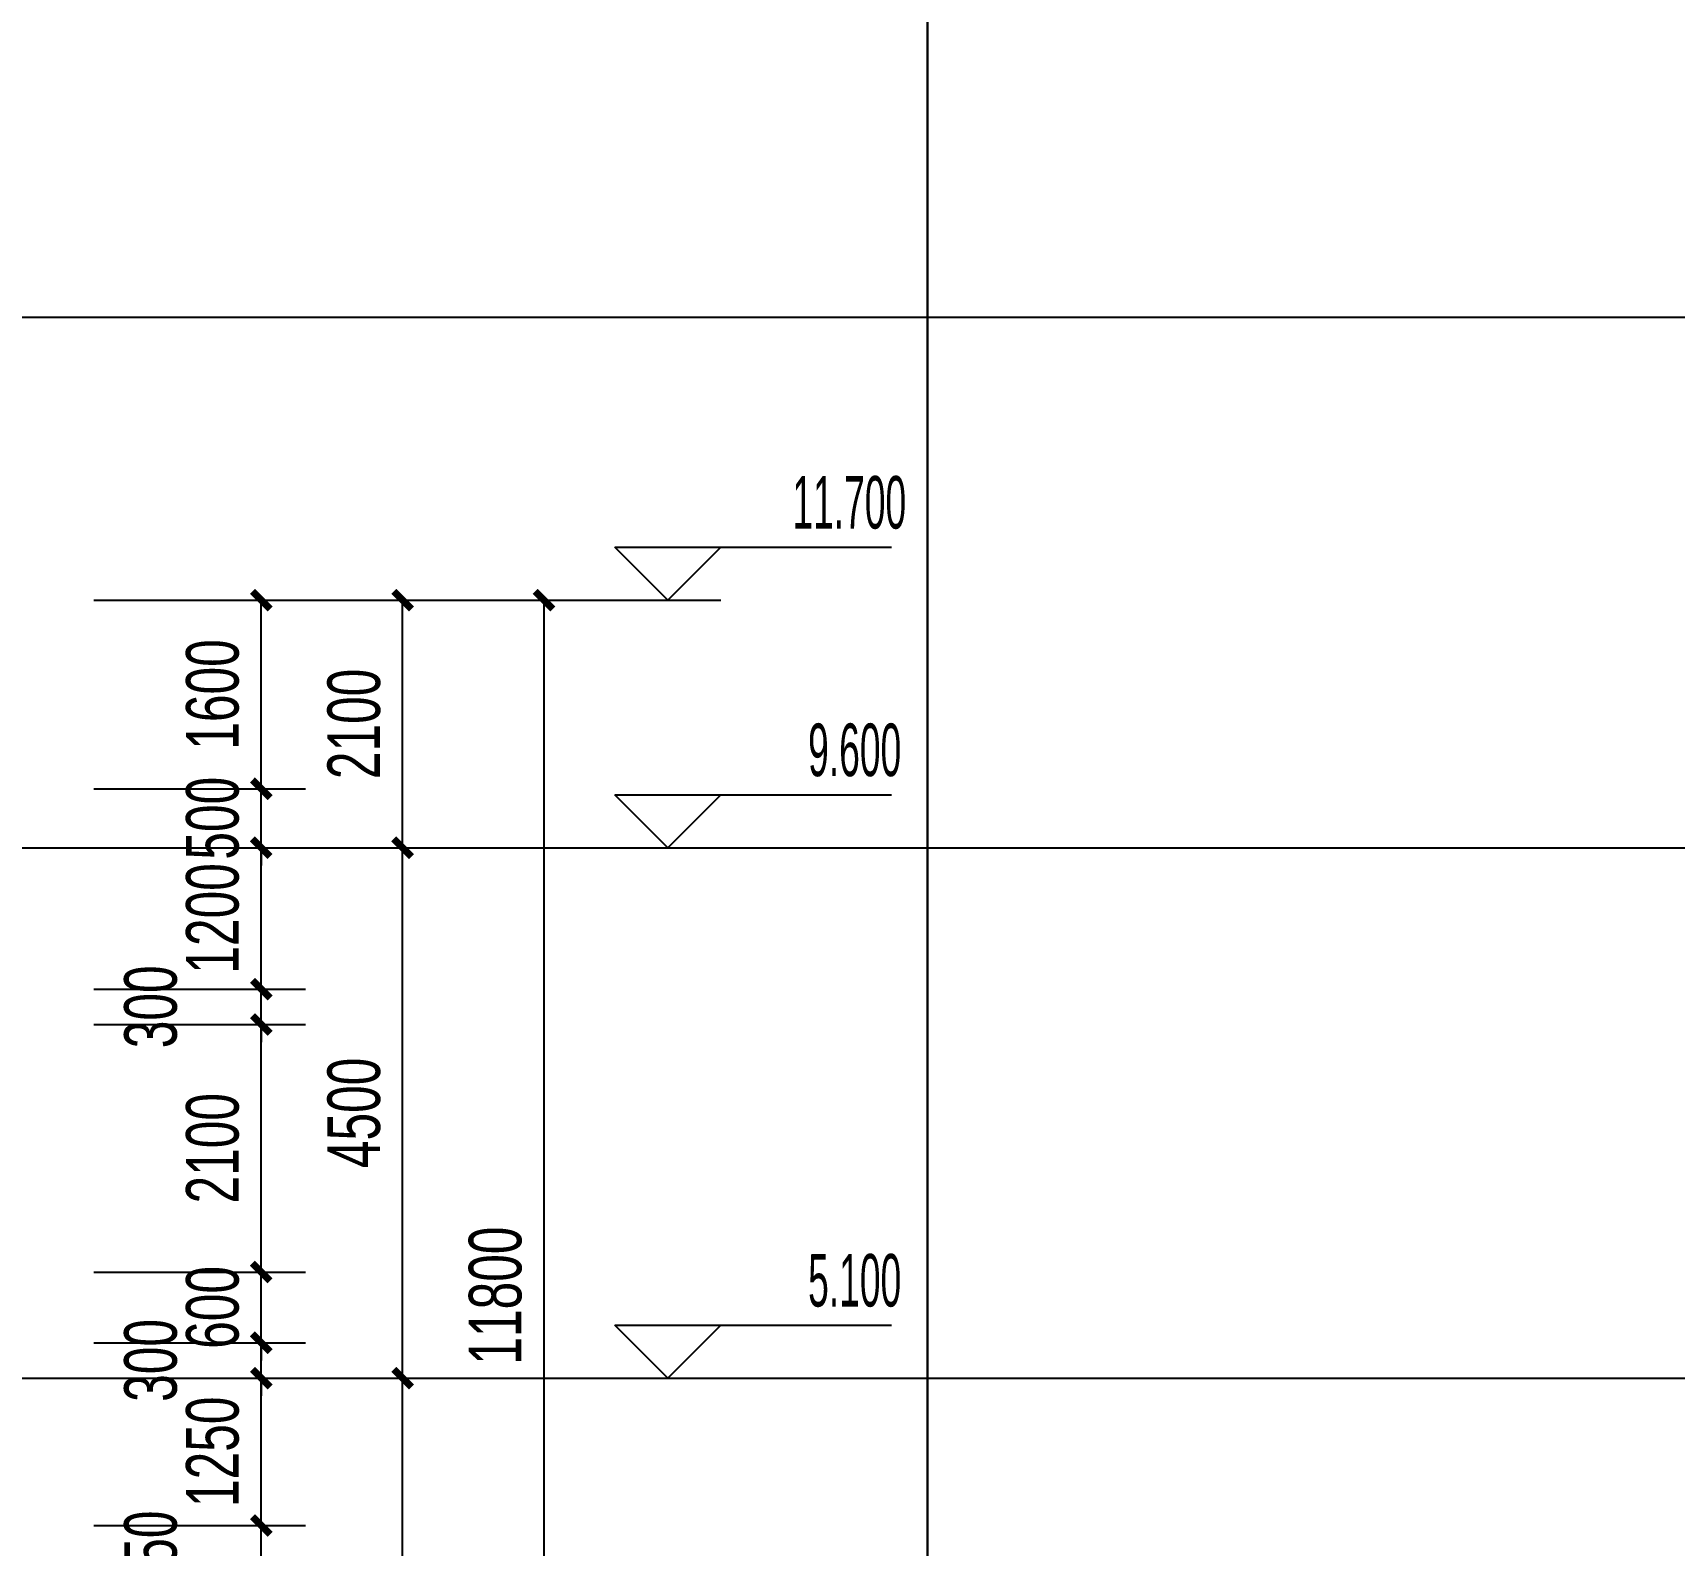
# Model space of a CAD drawing. Extents: x -483182 to 812890, y -390528 to -214858.
# Drawn here: x 357298 to 371229, y -317946 to -305116 of the extents above; entities that cross this region are included whole.
import ezdxf

# ---------------------------------------------------------------- set-up
doc = ezdxf.new("R2010")
doc.units = 0
doc.header["$LTSCALE"] = 1000
doc.header["$MEASUREMENT"] = 0
for name, color, linetype in [('01-标注_尺寸', 124, 'Continuous'), ('01-标注_标高', 200, 'Continuous'), ('01-标注_轴线坐标', 132, 'Continuous'), ('02-TEXT_标注', 130, 'Continuous')]:
    doc.layers.add(name, color=color, linetype=linetype)
doc.layers.add('04-不打印_辅助线', color=165, linetype='Continuous', plot=False)
doc.styles.add('_TCH_DIM', font='ros.shx', dxfattribs={"width": 0.75, "bigfont": 'jd.shx'})
doc.styles.add('_TCH_DIM_T3', font='ros.shx', dxfattribs={"width": 0.705882, "bigfont": 'jd.shx'})
doc.dimstyles.new('_TCH_ARCH&&150', dxfattribs={"dimtxt": 446.25, "dimasz": 150, "dimexe": 375, "dimexo": 450, "dimgap": 189.375, "dimtad": 1, "dimdec": 0, "dimzin": 0, "dimdsep": 46, "dimtxsty": '_TCH_DIM_T3', "dimblk": 'ARCHTICK', "dimcen": 0.09, "dimclrt": 7, "dimazin": 2, "dimtfac": 1, "dimtdec": 0, "dimtix": 1, "dimtmove": 2, "dimatfit": 3, "dimfxl": 0, "dimtolj": 1, "dimtzin": 0, "dimarcsym": 0})

# ---------------------------------------------------------------- blocks, each defined once
blk = doc.blocks.new('_ArchTick')
at = {"color": 0, "linetype": 'ByBlock', "const_width": 0.4}
blk.add_lwpolyline([(-0.5, -0.5), (0.5, 0.5)], dxfattribs=at)
blk = doc.blocks.new('*D846')
at = {"layer": '01-标注_轴线坐标', "color": 0, "lineweight": -2, "transparency": 16777216}
for p, q in [((358489, -316529), (360812, -316529)), ((360437, -321629), (360437, -316529)), ((358489, -321629), (360812, -321629))]:
    blk.add_line(p, q, dxfattribs=at)
at = {"layer": 'Defpoints', "color": 0, "transparency": 16777216}
for p in [(358039, -316529), (360437, -316529), (358039, -321629)]:
    blk.add_point(p, dxfattribs=at)
at = {"layer": '01-标注_轴线坐标', "color": 0, "lineweight": -2, "transparency": 16777216, "xscale": 150, "yscale": 150, "zscale": 150}
for p, rotation in [((360437, -316529), 90), ((360437, -321629), 270)]:
    blk.add_blockref('_ArchTick', p, dxfattribs=dict(at, rotation=rotation))
at = {"layer": '01-标注_轴线坐标', "color": 7, "transparency": 16777216, "insert": (360025, -319079), "char_height": 446.2, "attachment_point": 5, "rotation": 90, "style": '_TCH_DIM_T3'}
blk.add_mtext('\\A1;5100', dxfattribs=at)
blk = doc.blocks.new('*D847')
at = {"layer": '01-标注_轴线坐标', "color": 0, "lineweight": -2, "transparency": 16777216}
for p, q in [((358489, -312029), (360812, -312029)), ((360437, -316529), (360437, -312029)), ((358489, -316529), (360812, -316529))]:
    blk.add_line(p, q, dxfattribs=at)
at = {"layer": 'Defpoints', "color": 0, "transparency": 16777216}
for p in [(358039, -312029), (360437, -312029), (358039, -316529)]:
    blk.add_point(p, dxfattribs=at)
at = {"layer": '01-标注_轴线坐标', "color": 0, "lineweight": -2, "transparency": 16777216, "xscale": 150, "yscale": 150, "zscale": 150}
for p, rotation in [((360437, -312029), 90), ((360437, -316529), 270)]:
    blk.add_blockref('_ArchTick', p, dxfattribs=dict(at, rotation=rotation))
at = {"layer": '01-标注_轴线坐标', "color": 7, "transparency": 16777216, "insert": (360025, -314279), "char_height": 446.2, "attachment_point": 5, "rotation": 90, "style": '_TCH_DIM_T3'}
blk.add_mtext('\\A1;4500', dxfattribs=at)
blk = doc.blocks.new('*D848')
at = {"layer": '01-标注_轴线坐标', "color": 0, "lineweight": -2, "transparency": 16777216}
for p, q in [((358489, -309929), (360812, -309929)), ((360437, -312029), (360437, -309929)), ((358489, -312029), (360812, -312029))]:
    blk.add_line(p, q, dxfattribs=at)
at = {"layer": 'Defpoints', "color": 0, "transparency": 16777216}
for p in [(358039, -309929), (360437, -309929), (358039, -312029)]:
    blk.add_point(p, dxfattribs=at)
at = {"layer": '01-标注_轴线坐标', "color": 0, "lineweight": -2, "transparency": 16777216, "xscale": 150, "yscale": 150, "zscale": 150}
for p, rotation in [((360437, -309929), 90), ((360437, -312029), 270)]:
    blk.add_blockref('_ArchTick', p, dxfattribs=dict(at, rotation=rotation))
at = {"layer": '01-标注_轴线坐标', "color": 7, "transparency": 16777216, "insert": (360025, -310979), "char_height": 446.2, "attachment_point": 5, "rotation": 90, "style": '_TCH_DIM_T3'}
blk.add_mtext('\\A1;2100', dxfattribs=at)
blk = doc.blocks.new('*D849')
at = {"layer": '01-标注_轴线坐标', "color": 0, "lineweight": -2, "transparency": 16777216}
for p, q in [((359687, -309929), (362012, -309929)), ((361637, -321729), (361637, -309929)), ((359687, -321729), (362012, -321729))]:
    blk.add_line(p, q, dxfattribs=at)
at = {"layer": 'Defpoints', "color": 0, "transparency": 16777216}
for p in [(359237, -309929), (361637, -309929), (359237, -321729)]:
    blk.add_point(p, dxfattribs=at)
at = {"layer": '01-标注_轴线坐标', "color": 0, "lineweight": -2, "transparency": 16777216, "xscale": 150, "yscale": 150, "zscale": 150}
for p, rotation in [((361637, -309929), 90), ((361637, -321729), 270)]:
    blk.add_blockref('_ArchTick', p, dxfattribs=dict(at, rotation=rotation))
at = {"layer": '01-标注_轴线坐标', "color": 7, "transparency": 16777216, "insert": (361225, -315829), "char_height": 446.2, "attachment_point": 5, "rotation": 90, "style": '_TCH_DIM_T3'}
blk.add_mtext('\\A1;11800', dxfattribs=at)
blk = doc.blocks.new('*D854')
at = {"layer": '01-标注_尺寸', "color": 0, "lineweight": -2, "transparency": 16777216}
for p, q in [((357816, -317779), (359612, -317779)), ((359237, -318229), (359237, -317779)), ((357816, -318229), (359612, -318229))]:
    blk.add_line(p, q, dxfattribs=at)
at = {"layer": 'Defpoints', "color": 0, "transparency": 16777216}
for p in [(357366, -317779), (359237, -317779), (357366, -318229)]:
    blk.add_point(p, dxfattribs=at)
at = {"layer": '01-标注_尺寸', "color": 0, "lineweight": -2, "transparency": 16777216, "xscale": 150, "yscale": 150, "zscale": 150}
for p, rotation in [((359237, -317779), 90), ((359237, -318229), 270)]:
    blk.add_blockref('_ArchTick', p, dxfattribs=dict(at, rotation=rotation))
at = {"layer": '01-标注_尺寸', "color": 7, "transparency": 16777216, "insert": (358300, -318004), "char_height": 446.2, "attachment_point": 5, "rotation": 90, "style": '_TCH_DIM_T3'}
blk.add_mtext('\\A1;450', dxfattribs=at)
blk = doc.blocks.new('*D855')
at = {"layer": '01-标注_尺寸', "color": 0, "lineweight": -2, "transparency": 16777216}
for p, q in [((357816, -316529), (359612, -316529)), ((359237, -317779), (359237, -316529)), ((357816, -317779), (359612, -317779))]:
    blk.add_line(p, q, dxfattribs=at)
at = {"layer": 'Defpoints', "color": 0, "transparency": 16777216}
for p in [(357366, -316529), (359237, -316529), (357366, -317779)]:
    blk.add_point(p, dxfattribs=at)
at = {"layer": '01-标注_尺寸', "color": 0, "lineweight": -2, "transparency": 16777216, "xscale": 150, "yscale": 150, "zscale": 150}
for p, rotation in [((359237, -316529), 90), ((359237, -317779), 270)]:
    blk.add_blockref('_ArchTick', p, dxfattribs=dict(at, rotation=rotation))
at = {"layer": '01-标注_尺寸', "color": 7, "transparency": 16777216, "insert": (358825, -317154), "char_height": 446.2, "attachment_point": 5, "rotation": 90, "style": '_TCH_DIM_T3'}
blk.add_mtext('\\A1;1250', dxfattribs=at)
blk = doc.blocks.new('*D856')
at = {"layer": '01-标注_尺寸', "color": 0, "lineweight": -2, "transparency": 16777216}
for p, q in [((359237, -316229), (359237, -316079)), ((357816, -316229), (359612, -316229)), ((359237, -316529), (359237, -316229)), ((357816, -316529), (359612, -316529)), ((359237, -316529), (359237, -316679))]:
    blk.add_line(p, q, dxfattribs=at)
at = {"layer": 'Defpoints', "color": 0, "transparency": 16777216}
for p in [(357366, -316229), (359237, -316229), (357366, -316529)]:
    blk.add_point(p, dxfattribs=at)
at = {"layer": '01-标注_尺寸', "color": 0, "lineweight": -2, "transparency": 16777216, "xscale": 150, "yscale": 150, "zscale": 150}
for p, rotation in [((359237, -316229), 270), ((359237, -316529), 90)]:
    blk.add_blockref('_ArchTick', p, dxfattribs=dict(at, rotation=rotation))
at = {"layer": '01-标注_尺寸', "color": 7, "transparency": 16777216, "insert": (358300, -316379), "char_height": 446.2, "attachment_point": 5, "rotation": 90, "style": '_TCH_DIM_T3'}
blk.add_mtext('\\A1;300', dxfattribs=at)
blk = doc.blocks.new('*D857')
at = {"layer": '01-标注_尺寸', "color": 0, "lineweight": -2, "transparency": 16777216}
for p, q in [((359237, -315629), (359237, -315479)), ((357816, -315629), (359612, -315629)), ((359237, -316229), (359237, -315629)), ((357816, -316229), (359612, -316229)), ((359237, -316229), (359237, -316379))]:
    blk.add_line(p, q, dxfattribs=at)
at = {"layer": 'Defpoints', "color": 0, "transparency": 16777216}
for p in [(357366, -315629), (359237, -315629), (357366, -316229)]:
    blk.add_point(p, dxfattribs=at)
at = {"layer": '01-标注_尺寸', "color": 0, "lineweight": -2, "transparency": 16777216, "xscale": 150, "yscale": 150, "zscale": 150}
for p, rotation in [((359237, -315629), 270), ((359237, -316229), 90)]:
    blk.add_blockref('_ArchTick', p, dxfattribs=dict(at, rotation=rotation))
at = {"layer": '01-标注_尺寸', "color": 7, "transparency": 16777216, "insert": (358825, -315929), "char_height": 446.2, "attachment_point": 5, "rotation": 90, "style": '_TCH_DIM_T3'}
blk.add_mtext('\\A1;600', dxfattribs=at)
blk = doc.blocks.new('*D858')
at = {"layer": '01-标注_尺寸', "color": 0, "lineweight": -2, "transparency": 16777216}
for p, q in [((357816, -313529), (359612, -313529)), ((359237, -315629), (359237, -313529)), ((357816, -315629), (359612, -315629))]:
    blk.add_line(p, q, dxfattribs=at)
at = {"layer": 'Defpoints', "color": 0, "transparency": 16777216}
for p in [(357366, -313529), (359237, -313529), (357366, -315629)]:
    blk.add_point(p, dxfattribs=at)
at = {"layer": '01-标注_尺寸', "color": 0, "lineweight": -2, "transparency": 16777216, "xscale": 150, "yscale": 150, "zscale": 150}
for p, rotation in [((359237, -313529), 90), ((359237, -315629), 270)]:
    blk.add_blockref('_ArchTick', p, dxfattribs=dict(at, rotation=rotation))
at = {"layer": '01-标注_尺寸', "color": 7, "transparency": 16777216, "insert": (358825, -314579), "char_height": 446.2, "attachment_point": 5, "rotation": 90, "style": '_TCH_DIM_T3'}
blk.add_mtext('\\A1;2100', dxfattribs=at)
blk = doc.blocks.new('*D859')
at = {"layer": '01-标注_尺寸', "color": 0, "lineweight": -2, "transparency": 16777216}
for p, q in [((359237, -313229), (359237, -313079)), ((357816, -313229), (359612, -313229)), ((359237, -313529), (359237, -313229)), ((357816, -313529), (359612, -313529)), ((359237, -313529), (359237, -313679))]:
    blk.add_line(p, q, dxfattribs=at)
at = {"layer": 'Defpoints', "color": 0, "transparency": 16777216}
for p in [(357366, -313229), (359237, -313229), (357366, -313529)]:
    blk.add_point(p, dxfattribs=at)
at = {"layer": '01-标注_尺寸', "color": 0, "lineweight": -2, "transparency": 16777216, "xscale": 150, "yscale": 150, "zscale": 150}
for p, rotation in [((359237, -313229), 270), ((359237, -313529), 90)]:
    blk.add_blockref('_ArchTick', p, dxfattribs=dict(at, rotation=rotation))
at = {"layer": '01-标注_尺寸', "color": 7, "transparency": 16777216, "insert": (358300, -313379), "char_height": 446.2, "attachment_point": 5, "rotation": 90, "style": '_TCH_DIM_T3'}
blk.add_mtext('\\A1;300', dxfattribs=at)
blk = doc.blocks.new('*D860')
at = {"layer": '01-标注_尺寸', "color": 0, "lineweight": -2, "transparency": 16777216}
for p, q in [((357816, -312029), (359612, -312029)), ((359237, -313229), (359237, -312029)), ((357816, -313229), (359612, -313229))]:
    blk.add_line(p, q, dxfattribs=at)
at = {"layer": 'Defpoints', "color": 0, "transparency": 16777216}
for p in [(357366, -312029), (359237, -312029), (357366, -313229)]:
    blk.add_point(p, dxfattribs=at)
at = {"layer": '01-标注_尺寸', "color": 0, "lineweight": -2, "transparency": 16777216, "xscale": 150, "yscale": 150, "zscale": 150}
for p, rotation in [((359237, -312029), 90), ((359237, -313229), 270)]:
    blk.add_blockref('_ArchTick', p, dxfattribs=dict(at, rotation=rotation))
at = {"layer": '01-标注_尺寸', "color": 7, "transparency": 16777216, "insert": (358825, -312629), "char_height": 446.2, "attachment_point": 5, "rotation": 90, "style": '_TCH_DIM_T3'}
blk.add_mtext('\\A1;1200', dxfattribs=at)
blk = doc.blocks.new('*D861')
at = {"layer": '01-标注_尺寸', "color": 0, "lineweight": -2, "transparency": 16777216}
for p, q in [((359237, -311529), (359237, -311379)), ((357816, -311529), (359612, -311529)), ((359237, -312029), (359237, -311529)), ((357816, -312029), (359612, -312029)), ((359237, -312029), (359237, -312179))]:
    blk.add_line(p, q, dxfattribs=at)
at = {"layer": 'Defpoints', "color": 0, "transparency": 16777216}
for p in [(357366, -311529), (359237, -311529), (357366, -312029)]:
    blk.add_point(p, dxfattribs=at)
at = {"layer": '01-标注_尺寸', "color": 0, "lineweight": -2, "transparency": 16777216, "xscale": 150, "yscale": 150, "zscale": 150}
for p, rotation in [((359237, -311529), 270), ((359237, -312029), 90)]:
    blk.add_blockref('_ArchTick', p, dxfattribs=dict(at, rotation=rotation))
at = {"layer": '01-标注_尺寸', "color": 7, "transparency": 16777216, "insert": (358825, -311779), "char_height": 446.2, "attachment_point": 5, "rotation": 90, "style": '_TCH_DIM_T3'}
blk.add_mtext('\\A1;500', dxfattribs=at)
blk = doc.blocks.new('*D862')
at = {"layer": '01-标注_尺寸', "color": 0, "lineweight": -2, "transparency": 16777216}
for p, q in [((357816, -309929), (359612, -309929)), ((359237, -311529), (359237, -309929)), ((357816, -311529), (359612, -311529))]:
    blk.add_line(p, q, dxfattribs=at)
at = {"layer": 'Defpoints', "color": 0, "transparency": 16777216}
for p in [(357366, -309929), (359237, -309929), (357366, -311529)]:
    blk.add_point(p, dxfattribs=at)
at = {"layer": '01-标注_尺寸', "color": 0, "lineweight": -2, "transparency": 16777216, "xscale": 150, "yscale": 150, "zscale": 150}
for p, rotation in [((359237, -309929), 90), ((359237, -311529), 270)]:
    blk.add_blockref('_ArchTick', p, dxfattribs=dict(at, rotation=rotation))
at = {"layer": '01-标注_尺寸', "color": 7, "transparency": 16777216, "insert": (358825, -310729), "char_height": 446.2, "attachment_point": 5, "rotation": 90, "style": '_TCH_DIM_T3'}
blk.add_mtext('\\A1;1600', dxfattribs=at)

msp = doc.modelspace()

# ---------------------------------------------------------------- linework, layer by layer
at = {"layer": '01-标注_标高'}
for p, q in [((362687.4, -309929.4), (362237.4, -309479.4)), ((362237.4, -309479.4), (364584.9, -309479.4)), ((362687.4, -309929.4), (363137.4, -309479.4)), ((361637.4, -309929.4), (363137.4, -309929.4)), ((362687.4, -312029.4), (362237.4, -311579.4)), ((362237.4, -311579.4), (364584.9, -311579.4)), ((362687.4, -312029.4), (363137.4, -311579.4)), ((361637.4, -312029.4), (363137.4, -312029.4)), ((362687.4, -316529.4), (362237.4, -316079.4)), ((362237.4, -316079.4), (364584.9, -316079.4)), ((362687.4, -316529.4), (363137.4, -316079.4)), ((361637.4, -316529.4), (363137.4, -316529.4))]:
    msp.add_line(p, q, dxfattribs=at)
at = {"layer": '04-不打印_辅助线'}
for points in [[(222241, -333841.9), (364891, -333841.9), (364891, -294391.9), (222241, -294391.9)], [(364891, -333841.9), (464041, -333841.9), (464041, -294391.9), (364891, -294391.9)]]:
    msp.add_lwpolyline(points, close=True, dxfattribs=at)
for points in [[(-29082.7, -307529.4), (480719.6, -307529.4)], [(-29082.7, -312029.4), (480719.6, -312029.4)], [(-29082.7, -316529.4), (480719.6, -316529.4)]]:
    msp.add_lwpolyline(points, dxfattribs=at)

# ---------------------------------------------------------------- texts
at = {"layer": '02-TEXT_标注', "style": '_TCH_DIM', "width": 0.529412}
for s, p in [('11.700', (363744.6, -309321.9)), ('9.600', (363878.4, -311421.9)), ('5.100', (363878.4, -315921.9))]:
    msp.add_text(s, height=446.25, dxfattribs=at).set_placement(p)

# ---------------------------------------------------------------- dimensions: what is measured, and where the dimension line sits
at = {"layer": '01-标注_尺寸'}
for p1, p2, picture, middle in [((357366, -311529.4), (357366, -309929.4), '*D862', (358824.9, -310729.4)), ((357366, -312029.4), (357366, -311529.4), '*D861', (358824.9, -311779.4)), ((357366, -313229.4), (357366, -312029.4), '*D860', (358824.9, -312629.4)), ((357366, -315629.4), (357366, -313529.4), '*D858', (358824.9, -314579.4)), ((357366, -316229.4), (357366, -315629.4), '*D857', (358824.9, -315929.4)), ((357366, -317779.4), (357366, -316529.4), '*D855', (358824.9, -317154.4))]:
    dim = msp.add_aligned_dim(p1=p1, p2=p2, distance=-1871.5, dimstyle='_TCH_ARCH&&150', dxfattribs=at)
    dim.commit()
    dim.dimension.update_dxf_attribs({"geometry": picture, "text_midpoint": middle})
for base, p1, p2, picture, middle in [((359237.4, -313229.4), (357366, -313529.4), (357366, -313229.4), '*D859', (358299.9, -313379.4)), ((359237.4, -316229.4), (357366, -316529.4), (357366, -316229.4), '*D856', (358299.9, -316379.4)), ((359237.4, -317779.4), (357366, -318229.4), (357366, -317779.4), '*D854', (358299.9, -318004.4))]:
    dim = msp.add_linear_dim(base=base, p1=p1, p2=p2, angle=90, dimstyle='_TCH_ARCH&&150', dxfattribs=at)
    dim.commit()
    dim.dimension.update_dxf_attribs({"geometry": picture, "text_midpoint": middle, "dimtype": 161})
at = {"layer": '01-标注_轴线坐标'}
for p1, p2, distance, picture, middle in [((358038.6, -312029.4), (358038.6, -309929.4), -2398.8, '*D848', (360024.9, -310979.4)), ((359237.4, -321729.4), (359237.4, -309929.4), -2400, '*D849', (361224.9, -315829.4)), ((358038.6, -316529.4), (358038.6, -312029.4), -2398.8, '*D847', (360024.9, -314279.4)), ((358038.6, -321629.4), (358038.6, -316529.4), -2398.8, '*D846', (360024.9, -319079.4))]:
    dim = msp.add_aligned_dim(p1=p1, p2=p2, distance=distance, dimstyle='_TCH_ARCH&&150', dxfattribs=at)
    dim.commit()
    dim.dimension.update_dxf_attribs({"geometry": picture, "text_midpoint": middle})

doc.saveas('drawing.dxf')
